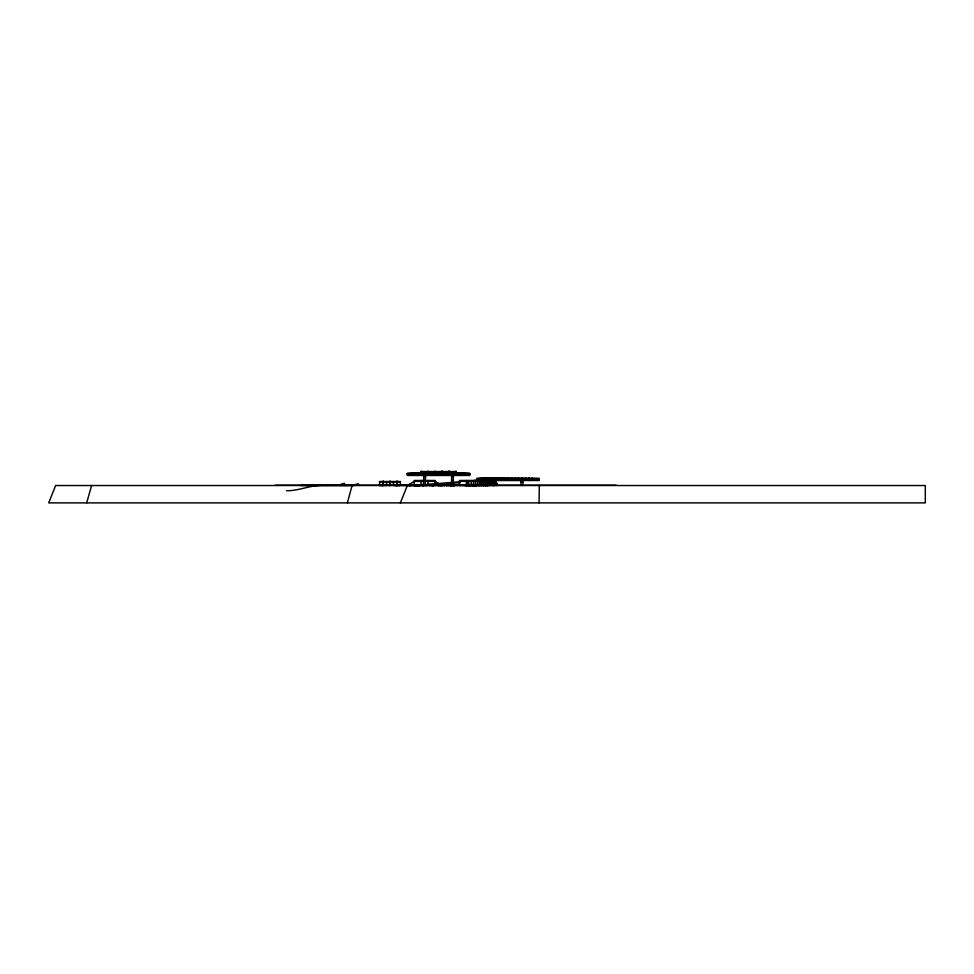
<?xml version="1.0" encoding="UTF-8"?>
<svg xmlns="http://www.w3.org/2000/svg" width="974" height="974" viewBox="0 0 974 974"><rect width="100%" height="100%" fill="white"/><g stroke="black" fill="none" stroke-linecap="round" stroke-linejoin="round"><path stroke-width="1.46" d="M539.085 502.888L539.304 485.527M321.469 485.344C310.414 485.259 298.373 490.957 286.587 490.738M419.039 485.527L422.959 484.833L426.575 485.527L425.833 484.833L420.914 485.527M425.991 485.527L426.429 484.65M464.196 485.527L464.635 484.65M467.727 485.527L467.776 484.65L466.376 485.527L466.376 480.486L468.859 481.351L468.64 485.527L466.376 484.65L469.091 480.486M493.988 484.492L493.988 482.386M473.559 485.527L473.559 484.662L469.091 484.65L469.078 485.527L469.164 484.65M466.376 484.65L470.454 485.527L470.491 484.65M471.282 485.527L471.282 484.65L471.781 485.527M474.959 485.527L476.785 478.575L483.737 477.881L539.304 478.575L539.304 480.486L459.424 480.486L459.424 485.527M472.56 485.442L472.938 484.65M347.353 502.888L352.101 485.527M86.686 502.888L91.617 485.527M493.708 483.445L493.404 484.492L493.404 482.386L493.416 484.334M473.997 484.65L473.741 485.527L473.474 484.65M478.745 485.527L479.878 481.351L481.107 480.486M477.065 484.65L476.7 485.527M326.814 485.344L327.276 485.344M474.63 485.527L474.922 484.65M475.081 484.65L475.397 485.527L475.702 484.65M475.994 485.527L476.335 484.65M400.375 502.888L407.327 485.527L414.267 481.351L435.11 481.351L442.062 485.527M476.432 485.527L476.785 484.65L476.797 485.527L476.079 484.65M463.259 484.65L462.467 485.527M470.211 484.65L469.845 485.527L469.845 484.65M492.394 484.334L492.394 482.544M471.769 480.486L470.868 485.527L470.771 484.65M416.872 485.527L412.538 484.833L411.758 485.527L410.858 484.833L410.419 485.527L409.068 484.833L395.164 485.527M474.35 480.486L472.792 485.527M489.009 484.334L489.752 483.445L489.009 482.544M484.419 485.527L485.174 481.351M486.428 481.351L485.624 482.227L485.624 485.527L485.369 484.65M486.671 484.504L487.706 483.445L486.671 482.386L486.903 485.527M341.119 484.65L341.119 485.527L342.751 484.054L345.246 485.527L344.37 483.262L338.063 485.344M486.683 482.751L488.071 481.351M479.062 480.486L477.991 481.351L476.931 485.527L476.724 484.65M436.096 485.527L436.997 484.833L437.91 485.527M482.897 480.486L481.521 481.351L479.792 485.527L480.145 484.65M484.419 480.486L482.909 481.351L481.022 485.527M485.624 480.486L484.017 481.351L482.459 485.527L482.081 484.65M408.63 485.527C412.574 483.506 417.286 486.744 419.599 484.833L424.688 485.527L460.227 482.544M486.501 480.486L484.821 481.351L483.141 485.527L482.8 484.65M487.037 480.486L485.308 481.351L483.579 485.527L484.65 485.527M487.292 480.486L487.122 477.71L487.122 480.486L485.478 481.351L483.737 485.527L483.372 484.65L483.287 485.527L481.826 484.65M487.207 480.486L485.308 481.351L483.579 485.527L483.238 484.65M410.858 484.833L409.068 485.527L409.068 484.833M430.021 485.527L431.823 484.833L433.174 485.527M438.763 485.527L440.565 484.833L442.366 485.527M351.748 485.527L358.262 483.786L359.138 485.527M431.75 485.527L434.404 484.833L444.85 485.527M441.344 485.527L444.01 484.833L446.664 485.527M443.791 485.527L447.273 484.833L452.472 485.527M434.891 485.527L439.116 484.833L442.281 485.527M446.055 485.527L450.292 484.833L454.517 485.527M420.5 485.527L419.599 484.833L409.068 485.527L412.538 484.833L415.411 485.527M448.113 485.527L453.02 484.833L457.938 485.527M437.448 485.527L442.963 484.833L447.09 485.527M449.903 485.527L455.418 484.833L460.933 485.527M402.116 485.527L416.008 484.833L419.392 485.527L415.776 484.833L418.089 485.527L415.082 484.833L409.068 485.527L416.008 484.833L419.477 485.527L419.477 484.65M421.657 485.527L428.036 484.833L432.505 485.527M438.458 485.527L444.473 484.833L448.99 485.527M451.425 485.527L457.439 484.833L463.454 485.527M439.262 485.527L445.678 484.833L450.499 485.527M452.63 485.527L459.046 484.833L465.462 485.527M422.716 485.527L429.424 484.833L433.223 485.527L429.899 484.833L422.521 485.527M453.507 485.527L460.215 484.833L466.923 485.527M414.267 472.853L407.327 473.547L407.327 475.446L469.845 475.446L469.845 473.547L462.894 472.853L414.267 472.853L414.267 474.411M440.199 485.527L447.273 484.833L450.743 485.527M454.03 485.527L461.165 484.833L467.812 485.527M434.672 485.527L435.11 480.486L414.267 480.486L414.267 485.527L459.74 481.74M473.376 480.608L477.93 480.243M405.586 485.527L426.429 484.833M433.369 484.833L412.099 485.527M386.483 485.344L379.543 485.527L379.543 481.533L382.879 481.533M493.209 484.662L493.915 484.65M441.965 471.112L442.147 472.853M448.917 472.853L449.087 471.112M421.133 471.55L456.039 471.55M421.133 471.976L456.039 471.976M421.133 472.195L456.039 472.195M421.133 472.633L456.039 472.633M407.327 474.411L469.845 474.411M423.824 477.187L425.565 477.187M451.607 477.187L453.348 477.187M521.857 477.71L522.027 480.486M476.785 479.452L539.304 479.452M451.607 480.486L453.348 480.486M459.424 481.351L495.888 481.351L497.629 485.527M383.147 481.533L389.831 481.533M390.087 481.533L396.771 481.533M397.039 481.533L400.375 481.533L400.375 485.527L393.435 485.344M486.306 481.448L491.98 481.448L490.446 480.486M379.543 481.874L400.375 481.874M459.424 482.227L460.288 482.227M484.419 482.227L494.159 482.227L494.098 485.527M521.078 482.227L522.807 482.227M379.543 484.65L400.375 484.65M408.776 484.65L497.264 484.65L497.385 485.527L495.656 481.351L494.159 480.486L495.888 481.351M379.543 485.003L400.375 485.003M275.338 485.174L340.9 485.174M343.944 485.174L616.213 485.174M379.543 485.344L400.375 485.344M413.402 485.527L412.538 484.833L414.267 485.527M414.705 485.527L415.143 484.65M415.569 485.527L416.008 484.65M419.916 485.527L420.354 484.65M420.78 485.527L421.218 480.486M423.386 485.527L423.824 475.446M425.127 485.527L425.565 475.446M426.868 485.527L427.294 484.65M427.732 485.527L428.17 480.486M428.597 485.527L429.035 484.65M429.461 485.527L429.899 484.65M432.943 485.527L436.851 484.833L439.018 485.527M433.807 485.527L434.246 484.65M440.321 485.527L446.555 484.833L451.595 485.527L451.607 475.446M459.862 485.527L460.288 484.65M460.726 485.527L461.165 484.65M465.073 485.527L465.499 484.65M465.852 485.442L475.47 485.527M475.848 485.527L477.09 485.442L477.004 484.662M481.777 485.527L477.297 485.442L477.394 484.65M485.015 485.527L487.816 485.527L487.731 484.65M488.924 485.527L487.767 481.473M489.423 485.527L489.508 484.65M490.324 484.65L490.835 485.527M491.639 485.527L490.896 484.65M492.333 485.527L491.237 481.351M447.09 484.833L452.253 485.527M429.79 485.527L425.833 484.833L431.044 485.527M429.899 484.833L433.369 485.527L433.369 484.65M432.785 485.527L429.424 484.833L432.054 485.527M415.776 484.833L419.124 485.527M413.974 484.833L416.434 485.527M416.008 484.833L418.272 485.527M415.082 484.833L417.31 485.527M493.221 480.486L494.902 481.351L496.582 485.527M492.053 480.486L493.66 481.351L495.267 485.527M488.424 480.486L490.433 482.227L490.433 485.527M486.026 480.486L487.256 481.351L486.501 485.527M494.159 482.227L493.051 481.351L493.915 482.227L493.915 485.527M354.353 485.527L300.528 485.527M493.282 481.351L494.682 482.751L494.682 485.527L493.209 485.442L493.209 482.227L492.369 481.351M487.609 483.445L486.732 482.544L486.732 484.334M497.264 484.65L495.656 481.351L493.928 480.486L494.074 477.71L494.244 480.486M488.498 484.65L488.826 485.527M493.148 484.65L493.392 485.527M487.11 484.65L487.475 485.527M488.23 484.65L488.485 485.527M483.299 484.65L483.567 485.527M478.197 484.65L478.66 485.527M485.186 484.65L485.417 485.527M480.949 484.65L481.168 485.527M478.344 484.65L478.49 485.527M475.531 484.65L475.677 485.527M472.573 484.65L472.658 485.527M469.066 485.527L468.969 484.65L466.376 485.527L469.492 484.65L469.419 485.527M470.405 484.65L470.43 485.527M468.591 484.65L468.64 485.527M466.473 484.65L466.485 485.527M532.364 477.881L532.364 479.452M528.979 480.486L528.979 477.71L528.797 480.486M525.412 477.881L525.412 480.486M522.807 480.486L522.807 485.527M521.078 480.486L521.078 485.527M518.472 477.881L518.472 480.486M515.076 480.486L515.076 477.71L514.905 480.486M511.52 477.881L511.52 480.486M508.136 480.486L508.136 477.71L507.965 480.486M504.581 477.881L504.581 480.486M501.184 480.486L501.184 477.71L501.013 480.486M497.629 477.881L497.629 480.486M490.677 477.881L490.677 480.486M487.207 485.527L487.889 481.351L487.037 482.227L487.037 485.527M486.014 484.662L486.063 485.527M483.737 477.881L483.737 479.452M482.897 484.65L482.897 485.527M480.779 484.65L480.779 485.527M480.267 484.65L480.267 485.527M479.208 484.65L479.208 485.527M476.189 484.65L476.14 485.527M475.288 485.442L474.874 484.65L474.825 485.527M473.839 484.65L473.839 485.527M473.315 484.65L473.315 485.527M473.084 484.65L473.084 485.527M472.39 484.65L472.39 485.527M471.684 484.65L471.684 485.527M469.967 484.65L469.967 485.527M468.165 484.65L468.165 485.527M465.852 484.65L465.937 485.527M462.894 472.853L462.894 474.411M459.338 472.67L459.509 475.446M455.954 475.446L456.039 471.112L455.869 472.853M453.348 475.446L453.348 485.527M452.569 472.67L452.569 475.446M452.386 472.67L452.386 475.446M449.002 471.112L449.002 475.446M447.273 484.833L447.273 485.527M445.617 472.67L445.617 475.446M445.447 472.67L445.447 475.446M442.062 471.112L442.062 475.446M438.665 472.67L438.665 475.446M438.495 472.67L438.495 475.446M435.195 472.853L435.025 471.112L435.11 475.446M431.726 472.67L431.726 475.446M428.17 475.446L428.256 471.112L428.073 472.853M424.774 472.67L424.774 475.446M424.603 472.67L424.603 475.446M422.959 484.65L422.959 485.527M422.083 484.65L422.083 485.527M421.218 475.446L421.218 471.112L421.133 472.853M417.834 472.67L417.834 475.446M417.663 472.67L417.663 475.446M397.039 485.527L397.039 480.925L396.771 485.527M393.435 481.533L393.435 485.527M390.087 485.527L390.087 480.925L389.831 485.527M386.483 481.533L386.483 485.527M383.147 485.527L383.147 480.925L382.879 485.527M55.652 485.527L48.7 502.888L925.3 502.888L925.3 485.527L55.652 485.527M492.868 483.445L492.357 484.504L492.357 482.386L492.868 483.445M491.566 483.445L490.872 484.504L490.872 482.386L491.566 483.445M489.837 483.445L488.972 484.504L488.972 482.386L489.837 483.445M469.845 473.547L407.327 473.547L469.845 473.547M539.304 478.575L476.785 478.575L539.304 478.575M474.472 485.527L474.375 484.65L474.448 485.527"/></g></svg>
